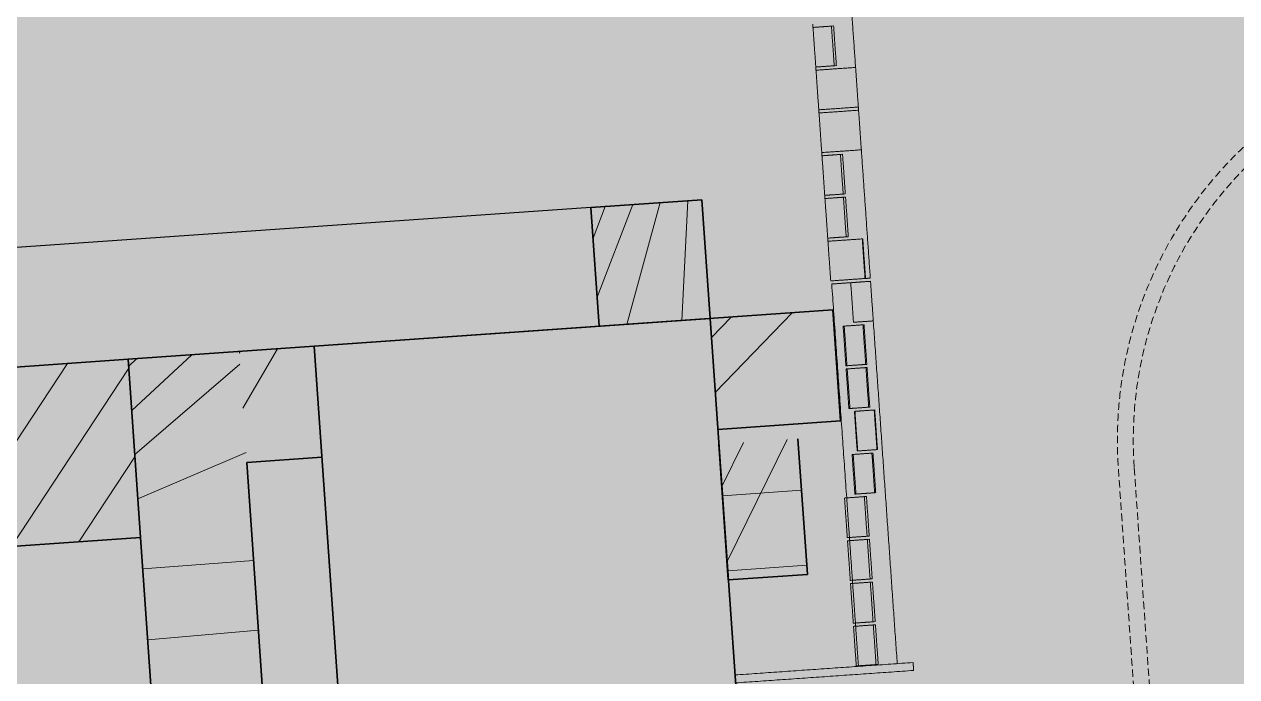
# Model space of a CAD drawing. Header units: millimetres. Extents: x 833941507 to 1669051331, y 817666127 to 1636299673.
# Drawn here: x 834517279 to 834518807, y 817991400 to 817992222 of the extents above; entities that cross this region are included whole.
import ezdxf

# ---------------------------------------------------------------- set-up
doc = ezdxf.new("R2010")
doc.units = ezdxf.units.MM
doc.header["$LTSCALE"] = 3
doc.linetypes.add('B0703', pattern=[4.6875, 3.125, -1.5625])
for name, color, linetype, lineweight in [('3a35x-madl-p-lrr-b01_wall finish$0$UAJ-22INWA', 6, 'Continuous', 35), ('3a35x-madl-p-lrr-b01_wall finish$0$UAJ-22INWA-h', 251, 'Continuous', 9), ('Hatch (LTC&CB)', 252, 'Continuous', 35), ('UAJ-22INWA', 6, 'Continuous', 35), ('UAJ-22INWA-a', 1, 'Continuous', 13), ('UAJ-22INWA-h', 251, 'Continuous', 9), ('UAJ-23FLOR-h', 251, 'Continuous', 9), ('UAJ-25CEIL-z', 8, 'B0703', 9), ('UAJ-32INFR', 7, 'Continuous', 25)]:
    doc.layers.add(name, color=color, linetype=linetype, lineweight=lineweight)
doc.layers.add('UAJ-22INWA-$', color=32, linetype='Continuous', plot=False)

# ---------------------------------------------------------------- blocks, each defined once
blk = doc.blocks.new('*U569')
at = {"layer": 'UAJ-22INWA-h'}
h = blk.add_hatch(dxfattribs=at)
h.set_pattern_fill('ANSI31', color=256, scale=20)
h.set_pattern_definition([(45, (-60.00000446802903, 22480.54320806683), (-44.90128060534576, 44.90128060534577), [])])
h.paths.add_polyline_path([(-1.445743407657574e-06, 11627.77236984745), (-9.957281577044341e-07, 11852.77083924142), (139.9999970969232, 11852.77083896724), (139.9999971237451, 11627.7723699309)])
at = {"layer": 'UAJ-22INWA'}
for p, q in [((-1.296731795706936e-06, 11627.77236976264), (-1.144739769635805e-06, 11852.770839003)), ((139.999997183946, 11712.77077426398), (139.999997108844, 11627.77204432402))]:
    blk.add_line(p, q, dxfattribs=at)
blk = doc.blocks.new('*U576')
at = {"layer": 'UAJ-22INWA-h'}
h = blk.add_hatch(dxfattribs=at)
h.set_pattern_fill('ANSI31', color=256, scale=20)
h.set_pattern_definition([(45, (-60.00000403381989, 18838.13303221032), (-44.90128060534576, 44.90128060534577), [])])
h.paths.add_polyline_path([(-7.034729208044155e-07, 5401.156508801257), (-1.303789503026564e-06, 14436.9765244311), (139.9999967888619, 14436.97652415692), (139.9999978660156, 5401.156508884703)])
at = {"layer": 'UAJ-22INWA'}
for p, q in [((-5.544613088730443e-07, 5401.156509039675), (-1.45280111497255e-06, 14436.97652443786)), ((139.9999968633676, 14436.97652414871), (139.9999978511144, 5401.156508942573))]:
    blk.add_line(p, q, dxfattribs=at)
blk = doc.blocks.new('*U588')
at = {"layer": 'UAJ-22INWA-h'}
h = blk.add_hatch(dxfattribs=at)
h.set_pattern_fill('ANSI31', color=256, scale=20)
h.set_pattern_definition([(45, (-60.00000169502624, -781.089250678331), (-44.90128060534576, 44.90128060534577), [])])
h.paths.add_polyline_path([(-6.698800802951155e-08, 61.93412736804277), (3.985192336131149e-07, 156.9766229756714), (139.9999984911706, 156.97662270149), (139.9999985025005, 61.93412745148927)])
at = {"layer": 'UAJ-22INWA'}
for p, q in [((8.202360390185989e-08, 61.93412760646135), (2.495076216817437e-07, 156.9766227372528)), ((139.9999985656764, 156.9766227014782), (139.9999985001164, -78.0662106069953))]:
    blk.add_line(p, q, dxfattribs=at)
blk = doc.blocks.new('*U315')
at = {"layer": 'UAJ-22INWA-h'}
h = blk.add_hatch(dxfattribs=at)
h.set_pattern_fill('AFWERK', color=256, scale=50)
h.set_pattern_definition([(45, (-100.0000063157085, 37980.00882924291), (-50.00000133031198, 50.00000133031198), []), (135, (-100.0000063157085, 37980.00882924291), (-50.00000133031198, -50.00000133031198), [])])
h.paths.add_polyline_path([(-2.372780812720521e-06, 19404.32927910928), (-1.91637019497648e-06, 19575.67955117952), (99.99999617628116, 19575.6795508815), (99.9999961967077, 19404.32927916888)])
at = {"layer": 'UAJ-22INWA'}
for p, q in [((-2.223769198449874e-06, 19404.32924010116), (-2.065381807010086e-06, 19575.67955265633)), ((99.99999625078692, 19575.67955290323), (99.99999618180654, 19404.32927911144))]:
    blk.add_line(p, q, dxfattribs=at)
blk.add_lwpolyline([(-2.372780812720521e-06, 19404.32927910928), (99.9999961967077, 19404.32927907352)], dxfattribs=at)
blk = doc.blocks.new('Finish Walls')
at = {"layer": 'UAJ-22INWA-a'}
for points, degree in [([(834518272.3489759, 817992221.6738881), (834518272.4884048, 817992219.6794171), (834518272.6278336, 817992217.6849462)], 2), ([(834518272.6278336, 817992217.6849462), (834518284.2509105, 817992218.4974884), (834518295.8739874, 817992219.3100306)], 2), ([(834518272.6278336, 817992217.6849462), (834518274.3712703, 817992192.7458117), (834518276.1147071, 817992167.8066772)], 2), ([(834518295.8739874, 817992219.3100306), (834518296.1525512, 817992219.3295044), (834518297.1813992, 817992219.4014287), (834518298.5645335, 817992219.4981204)], 3), ([(834518295.8739874, 817992219.3100306), (834518297.6174242, 817992194.3708961), (834518299.360861, 817992169.4317616)], 2), ([(834518298.5645335, 817992219.4981204), (834518300.3079702, 817992194.558986), (834518302.051407, 817992169.6198515)], 2), ([(834518302.051407, 817992169.6198515), (834518300.6682727, 817992169.5231597), (834518299.6394247, 817992169.4512354), (834518299.360861, 817992169.4317616)], 3), ([(834518299.360861, 817992169.4317616), (834518287.737784, 817992168.6192194), (834518276.1147071, 817992167.8066772)], 2), ([(834518276.1149826, 817992167.8027362), (834518276.2543198, 817992165.8095759), (834518276.393657, 817992163.8164158)], 2), ([(834518276.393657, 817992163.8164158), (834518301.3327914, 817992165.5598525), (834518326.2719259, 817992167.3032893)], 2), ([(834518276.393657, 817992163.8164158), (834518278.1370938, 817992138.8772813), (834518279.8805305, 817992113.9381468)], 2), ([(834518326.2719259, 817992167.3032893), (834518328.0153626, 817992142.3641548), (834518329.7587994, 817992117.4250203)], 2), ([(834518329.7587994, 817992117.4250203), (834518304.819665, 817992115.6815835), (834518279.8805305, 817992113.9381468)], 2), ([(834518279.8805994, 817992113.9371619), (834518280.0200398, 817992111.9425236), (834518280.1594803, 817992109.9478853)], 2), ([(834518280.1594803, 817992109.9478853), (834518305.0986148, 817992111.691322), (834518330.0377493, 817992113.4347588)], 2), ([(834518280.1594803, 817992109.9478853), (834518281.9029171, 817992085.0087508), (834518283.6463538, 817992060.0696163)], 2), ([(834518329.7589113, 817992117.4234213), (834518329.8983302, 817992115.42909), (834518330.0377493, 817992113.4347588)], 2), ([(834518330.0377493, 817992113.4347588), (834518331.7811861, 817992088.4956243), (834518333.5246228, 817992063.5564898)], 2), ([(834518333.5246228, 817992063.5564898), (834518308.5854883, 817992061.8130531), (834518283.6463538, 817992060.0696163)], 2), ([(834518283.646082, 817992060.0735043), (834518283.7856929, 817992058.0764295), (834518283.9253038, 817992056.0793548)], 2), ([(834518283.9253038, 817992056.0793548), (834518295.5483807, 817992056.891897), (834518307.1714576, 817992057.7044393)], 2), ([(834518283.9253038, 817992056.0793548), (834518285.6687405, 817992031.1402203), (834518287.4121773, 817992006.2010858)], 2), ([(834518307.1714576, 817992057.7044393), (834518307.4500213, 817992057.723913), (834518308.4788693, 817992057.7958374), (834518309.8620036, 817992057.892529)], 3), ([(834518307.1714576, 817992057.7044393), (834518308.9148943, 817992032.7653048), (834518310.6583312, 817992007.8261703)], 2), ([(834518309.8620036, 817992057.892529), (834518311.6054404, 817992032.9533945), (834518313.3488771, 817992008.01426)], 2), ([(834518310.6583312, 817992007.8261703), (834518299.0352542, 817992007.0136281), (834518287.4121773, 817992006.2010858)], 2), ([(834518287.4124312, 817992006.1974523), (834518287.5517793, 817992004.2041383), (834518287.6911272, 817992002.2108244)], 2), ([(834518287.6911272, 817992002.2108244), (834518299.3142041, 817992003.0233666), (834518310.937281, 817992003.8359088)], 2), ([(834518287.6911272, 817992002.2108244), (834518289.4345639, 817991977.2716899), (834518291.1780007, 817991952.3325554)], 2), ([(834518313.3488771, 817992008.01426), (834518311.965743, 817992007.9175684), (834518310.9368948, 817992007.845644), (834518310.6583312, 817992007.8261703)], 3), ([(834518310.937281, 817992003.8359088), (834518311.2158448, 817992003.8553826), (834518312.2446928, 817992003.9273069), (834518313.627827, 817992004.0239986)], 3), ([(834518310.937281, 817992003.8359088), (834518312.6807178, 817991978.8967743), (834518314.4241545, 817991953.9576398)], 2), ([(834518313.627827, 817992004.0239986), (834518315.3712637, 817991979.0848641), (834518317.1147006, 817991954.1457297)], 2), ([(834518314.4241545, 817991953.9576398), (834518302.8010776, 817991953.1450976), (834518291.1780007, 817991952.3325554)], 2), ([(834518291.1780543, 817991952.3317887), (834518291.3175024, 817991950.3370413), (834518291.4569505, 817991948.3422939)], 2), ([(834518291.4569505, 817991948.3422939), (834518313.067054, 817991949.8530059), (834518334.6771574, 817991951.3637178)], 2), ([(834518291.4569505, 817991948.3422939), (834518293.2003874, 817991923.4031594), (834518294.943824, 817991898.4640249)], 2), ([(834518317.1147006, 817991954.1457297), (834518315.7315663, 817991954.0490379), (834518314.7027183, 817991953.9771136), (834518314.4241545, 817991953.9576398)], 3), ([(834518334.6771574, 817991951.3637178), (834518334.7467982, 817991951.3685862), (834518335.0040232, 817991951.3865682), (834518335.3498272, 817991951.4107425)], 3), ([(834518334.6771574, 817991951.3637178), (834518336.4205941, 817991926.4245833), (834518338.1640309, 817991901.4854488)], 2), ([(834518335.3498272, 817991951.4107425), (834518337.093264, 817991926.4716082), (834518338.8367008, 817991901.5324737)], 2), ([(834518338.1640309, 817991901.4854488), (834518316.5539275, 817991899.9747369), (834518294.943824, 817991898.4640249)], 2), ([(834518296.2203393, 817991894.5435009), (834518308.1908636, 817991895.3803324), (834518320.1613878, 817991896.2171638)], 2), ([(834518345.1010429, 817991897.960637), (834518332.6314757, 817991897.0889186), (834518320.1619084, 817991896.2172002)], 2), ([(834518320.1619084, 817991896.2172002), (834518321.9053452, 817991871.2780657), (834518323.6487819, 817991846.3389312)], 2), ([(834518344.822093, 817991901.9508984), (834518341.8293968, 817991901.741686), (834518338.8367008, 817991901.5324737)], 2), ([(834518345.1010429, 817991897.960637), (834518346.8444797, 817991873.0215025), (834518348.5879164, 817991848.082368)], 2), ([(834518315.0494564, 817991625.2008486), (834518305.6348978, 817991759.8721747), (834518296.2203393, 817991894.5435009)], 2), ([(834518335.5507554, 817991843.1612082), (834518323.0811882, 817991842.2894899), (834518310.6116209, 817991841.4177715)], 2), ([(834518310.6116209, 817991841.4177715), (834518312.3550577, 817991816.478637), (834518314.0984944, 817991791.5395025)], 2), ([(834518311.9569473, 817991841.5118201), (834518313.700384, 817991816.5726856), (834518315.4438208, 817991791.6335511)], 2), ([(834518323.6487819, 817991846.3389312), (834518336.1183492, 817991847.2106496), (834518348.5879164, 817991848.082368)], 2), ([(834518335.5507554, 817991843.1612082), (834518335.6900369, 817991843.170945), (834518336.204482, 817991843.2069087), (834518336.8960818, 817991843.2552568)], 3), ([(834518335.5507554, 817991843.1612082), (834518337.2941922, 817991818.2220737), (834518339.0376289, 817991793.2829393)], 2), ([(834518336.8960818, 817991843.2552568), (834518338.6395185, 817991818.3161224), (834518340.3829553, 817991793.3769879)], 2), ([(834518314.0984944, 817991791.5395025), (834518326.5680617, 817991792.4112209), (834518339.0376289, 817991793.2829393)], 2), ([(834518339.3165789, 817991789.2926778), (834518326.8470116, 817991788.4209594), (834518314.3774444, 817991787.549241)], 2), ([(834518315.7227707, 817991787.6432896), (834518317.4662074, 817991762.7041551), (834518319.2096442, 817991737.7650206)], 2), ([(834518340.3829553, 817991793.3769879), (834518339.6913555, 817991793.3286397), (834518339.1769105, 817991793.2926761), (834518339.0376289, 817991793.2829393)], 3), ([(834518339.3165789, 817991789.2926778), (834518339.4558604, 817991789.3024145), (834518339.9703053, 817991789.3383782), (834518340.6619052, 817991789.3867264)], 3), ([(834518339.3165789, 817991789.2926778), (834518341.0600156, 817991764.3535433), (834518342.8034524, 817991739.4144088)], 2), ([(834518340.6619052, 817991789.3867264), (834518342.4053419, 817991764.4475919), (834518344.1487787, 817991739.5084574)], 2), ([(834518314.3774444, 817991787.549241), (834518316.1208811, 817991762.6101065), (834518317.8643179, 817991737.670972)], 2), ([(834518317.8643179, 817991737.670972), (834518330.3338851, 817991738.5426904), (834518342.8034524, 817991739.4144088)], 2), ([(834518349.740451, 817991735.889596), (834518337.2708838, 817991735.0178776), (834518324.8013165, 817991734.1461592)], 2), ([(834518324.8013165, 817991734.1461592), (834518326.5447533, 817991709.2070247), (834518328.28819, 817991684.2678902)], 2), ([(834518325.4739864, 817991734.193184), (834518327.2174231, 817991709.2540495), (834518328.9608599, 817991684.3149151)], 2), ([(834518344.1487787, 817991739.5084574), (834518343.4571788, 817991739.4601092), (834518342.9427339, 817991739.4241457), (834518342.8034524, 817991739.4144088)], 3), ([(834518349.740451, 817991735.889596), (834518349.8100917, 817991735.8944644), (834518350.0673168, 817991735.9124464), (834518350.4131209, 817991735.9366207)], 3), ([(834518349.740451, 817991735.889596), (834518351.4838878, 817991710.9504615), (834518353.2273245, 817991686.011327)], 2), ([(834518350.4131209, 817991735.9366207), (834518352.1565576, 817991710.9974862), (834518353.8999944, 817991686.0583518)], 2), ([(834518346.8482256, 817991681.5556169), (834518334.3786584, 817991680.6838984), (834518321.9090911, 817991679.81218)], 2), ([(834518328.28819, 817991684.2678902), (834518340.7577573, 817991685.1396086), (834518353.2273245, 817991686.011327)], 2), ([(834518346.8482256, 817991681.5556169), (834518346.9875071, 817991681.5653536), (834518347.5019522, 817991681.6013173), (834518348.1935519, 817991681.6496655)], 3), ([(834518346.8482256, 817991681.5556169), (834518348.5916624, 817991656.6164824), (834518350.3350991, 817991631.6773479)], 2), ([(834518348.1935519, 817991681.6496655), (834518349.9369887, 817991656.710531), (834518351.6804254, 817991631.7713965)], 2), ([(834518353.8999944, 817991686.0583518), (834518353.5541903, 817991686.0341774), (834518353.2969652, 817991686.0161954), (834518353.2273245, 817991686.011327)], 3), ([(834518321.9090911, 817991679.81218), (834518323.6525279, 817991654.8730456), (834518325.3959646, 817991629.9339111)], 2), ([(834518323.2544174, 817991679.9062287), (834518324.9978542, 817991654.9670942), (834518326.7412909, 817991630.0279597)], 2), ([(834518337.2980448, 817991626.7561955), (834518324.8284776, 817991625.8844771), (834518312.3589103, 817991625.0127587)], 2), ([(834518312.3589103, 817991625.0127587), (834518314.1023471, 817991600.0736243), (834518315.8457838, 817991575.1344899)], 2), ([(834518315.0494564, 817991625.2008486), (834518316.792893, 817991600.2617141), (834518318.5363299, 817991575.3225796)], 2), ([(834518325.3959646, 817991629.9339111), (834518337.8655319, 817991630.8056295), (834518350.3350991, 817991631.6773479)], 2), ([(834518337.2980448, 817991626.7561955), (834518337.5766085, 817991626.7756693), (834518338.6054566, 817991626.8475937), (834518339.9885908, 817991626.9442854)], 3), ([(834518337.2980448, 817991626.7561955), (834518339.0414816, 817991601.8170611), (834518340.7849183, 817991576.8779266)], 2), ([(834518339.9885908, 817991626.9442854), (834518341.7320275, 817991602.0051509), (834518343.4754643, 817991577.0660164)], 2), ([(834518351.6804254, 817991631.7713965), (834518350.9888257, 817991631.7230483), (834518350.4743806, 817991631.6870847), (834518350.3350991, 817991631.6773479)], 3), ([(834518315.8457838, 817991575.1344899), (834518328.3153511, 817991576.0062082), (834518340.7849183, 817991576.8779266)], 2), ([(834518322.5811031, 817991517.4637877), (834518320.5587164, 817991546.3931836), (834518318.5363299, 817991575.3225796)], 2), ([(834518343.4754643, 817991577.0660164), (834518342.0923301, 817991576.9693247), (834518341.063482, 817991576.8974004), (834518340.7849183, 817991576.8779266)], 3), ([(834518341.0638682, 817991572.887665), (834518328.594301, 817991572.0159467), (834518316.1247337, 817991571.1442283)], 2), ([(834518316.1247337, 817991571.1442283), (834518317.8681705, 817991546.2050939), (834518319.6116072, 817991521.2659594)], 2), ([(834518341.0638682, 817991572.887665), (834518341.3424319, 817991572.9071388), (834518342.37128, 817991572.9790632), (834518343.7544142, 817991573.0757549)], 3), ([(834518341.0638682, 817991572.887665), (834518342.807305, 817991547.9485306), (834518344.5507417, 817991523.0093961)], 2), ([(834518343.7544142, 817991573.0757549), (834518345.4978509, 817991548.1366204), (834518347.2412877, 817991523.1974859)], 2), ([(834518319.6116072, 817991521.2659594), (834518332.0811745, 817991522.1376778), (834518344.5507417, 817991523.0093961)], 2), ([(834518344.8296916, 817991519.0191346), (834518332.3601243, 817991518.1474162), (834518319.8905572, 817991517.2756978)], 2), ([(834518319.8905572, 817991517.2756978), (834518321.6339939, 817991492.3365633), (834518323.3774307, 817991467.3974289)], 2), ([(834518322.5811031, 817991517.4637877), (834518324.3245399, 817991492.5246532), (834518326.0679766, 817991467.5855187)], 2), ([(834518347.2412877, 817991523.1974859), (834518345.8581535, 817991523.1007942), (834518344.8293054, 817991523.0288699), (834518344.5507417, 817991523.0093961)], 3), ([(834518344.8296916, 817991519.0191346), (834518345.1082553, 817991519.0386083), (834518346.1371033, 817991519.1105328), (834518347.5202376, 817991519.2072244)], 3), ([(834518344.8296916, 817991519.0191346), (834518346.5731283, 817991494.0800002), (834518348.3165652, 817991469.1408657)], 2), ([(834518347.5202376, 817991519.2072244), (834518349.2636744, 817991494.2680899), (834518351.0071111, 817991469.3289554)], 2), ([(834518323.3774307, 817991467.3974289), (834518335.8469979, 817991468.2691473), (834518348.3165652, 817991469.1408657)], 2), ([(834518329.8816702, 817991413.0322242), (834518327.9748235, 817991440.3088714), (834518326.0679766, 817991467.5855187)], 2), ([(834518351.0071111, 817991469.3289554), (834518349.6239768, 817991469.2322638), (834518348.5951288, 817991469.1603394), (834518348.3165652, 817991469.1408657)], 3), ([(834518348.595515, 817991465.1506041), (834518336.1259477, 817991464.2788857), (834518323.6563805, 817991463.4071674)], 2), ([(834518323.6563805, 817991463.4071674), (834518325.3998172, 817991438.468033), (834518327.143254, 817991413.5288985)], 2), ([(834518348.595515, 817991465.1506041), (834518348.8740786, 817991465.1700779), (834518349.9029267, 817991465.2420022), (834518351.2860609, 817991465.338694)], 3), ([(834518348.595515, 817991465.1506041), (834518350.3389517, 817991440.2114697), (834518352.0823885, 817991415.2723352)], 2), ([(834518351.2860609, 817991465.338694), (834518353.0294977, 817991440.3995595), (834518354.7729346, 817991415.460425)], 2), ([(834518398.7457224, 817991417.8463495), (834518286.512564, 817991410.000391), (834518174.2794054, 817991402.1544325)], 2), ([(834518399.4430971, 817991407.8706957), (834518287.2099385, 817991400.0247372), (834518174.9767799, 817991392.1787788)], 2), ([(834518327.143254, 817991413.5288985), (834518339.6128212, 817991414.4006169), (834518352.0823885, 817991415.2723352)], 2), ([(834518354.7729346, 817991415.460425), (834518353.3898003, 817991415.3637333), (834518352.3609521, 817991415.291809), (834518352.0823885, 817991415.2723352)], 3), ([(834518398.7457224, 817991417.8463495), (834518399.0944098, 817991412.8585227), (834518399.4430971, 817991407.8706957)], 2)]:
    blk.add_open_spline(points, degree=degree, dxfattribs=at)
at = {"layer": 'UAJ-22INWA-h'}
for points in [[(834518314.6952815, 817992332.9023517), (834518320.4836037, 817992250.1028205), (834518326.2719259, 817992167.3032893)], [(834518333.5243882, 817992063.5598459), (834518339.1732407, 817991982.7553722), (834518344.822093, 817991901.9508984)], [(834518378.7623738, 817991416.4493603), (834518363.6750729, 817991632.2668978), (834518348.5877719, 817991848.0844353)]]:
    blk.add_open_spline(points, degree=2, dxfattribs=at)
at = {"layer": 'UAJ-22INWA', "rotation": 3.998908407620422}
blk.add_blockref('*U315', (834519519.0978701, 817972164.773647), dxfattribs=at)
blk = doc.blocks.new('*U338')
at = {"layer": 'UAJ-22INWA-h'}
h = blk.add_hatch(dxfattribs=at)
h.set_pattern_fill('ANSI31', color=256, scale=20)
h.set_pattern_definition([(45, (-60.00000164155605, -1229.630985084625), (-44.90128060534576, 44.90128060534577), [])])
h.paths.add_polyline_path([(-3.667705072984973e-08, -192.3330818449654), (4.216784645905136e-07, -37.29790221761301), (139.9999985143298, -37.29790249179429), (139.9999985328115, -192.3330817615188)])
at = {"layer": 'UAJ-22INWA'}
for p, q in [((1.123345612015214e-07, -192.3330816065472), (2.42865888733824e-07, 462.6793064464478)), ((139.9999985888356, -37.29790246680501), (139.9999985179103, -192.3330817742226))]:
    blk.add_line(p, q, dxfattribs=at)
blk.add_lwpolyline([(-3.667705072984973e-08, -192.3330818449654), (139.9999985328115, -192.3330818568866)], dxfattribs=at)
blk = doc.blocks.new('LRR Curtain')
at = {"layer": 'UAJ-25CEIL-z', "linetype": 'B0703'}
for points in [[(-20980.06807148457, -65342.30061793327), (-20980.06752181053, -50292.30059480667, 0.4142135606798064), (-21490.06752026081, -49782.30059623718), (-35490.06815624237, -49782.30057275295, 0.4142135622750456), (-36000.06815767288, -50292.30057132244), (-36000.06819999218, -65342.30061769485)], [(-21000.06807148457, -65342.30061793327), (-21000.06752181053, -50292.30059468746, 0.4142135607387433), (-21490.06752038002, -49802.30059611797), (-35490.06815624237, -49802.30057275295, 0.4142135623230424), (-35980.06815779209, -50292.30057132244), (-35980.06819999218, -65342.30061769485)]]:
    blk.add_lwpolyline(points, format="xyb", dxfattribs=at)
blk = doc.blocks.new('LRR-B01-WALL FINISH')
blk.add_blockref('Finish Walls', (0, 0))
at = {"rotation": 3.998908525846276}
blk.add_blockref('LRR Curtain', (834551062.6266844, 818044341.9052756), dxfattribs=at)
at = {"layer": 'UAJ-22INWA', "xscale": -0.9999999999999982, "rotation": 93.99886735510697}
blk.add_blockref('*U338', (834518105.6918488, 817991848.4508437), dxfattribs=at)
blk = doc.blocks.new('*U775')
at = {"layer": '3a35x-madl-p-lrr-b01_wall finish$0$UAJ-22INWA-h'}
h = blk.add_hatch(dxfattribs=at)
h.set_pattern_fill('ANSI31', color=256, scale=20)
h.set_pattern_definition([(45, (-60.00000117094726, -5177.380958966334), (-44.90128060534576, 44.90128060534577), [])])
h.paths.add_polyline_path([(1.983272284178383e-07, -2163.690478972573), (6.572829818196624e-07, -2013.690478971715), (139.9999987499343, -2013.690479245896), (139.9999987678158, -2163.690478889127)])
at = {"layer": '3a35x-madl-p-lrr-b01_wall finish$0$UAJ-22INWA'}
for p, q in [((3.473388403492095e-07, -2163.690478734155), (5.082713698820972e-07, -2013.690479106214)), ((139.9999988244401, -2013.690479220907), (139.9999987529146, -2163.690479062317))]:
    blk.add_line(p, q, dxfattribs=at)
blk.add_lwpolyline([(4.114352378792319e-06, -2013.690479233671), (140.0000026838409, -2013.690479245592)], dxfattribs=at)
blk = doc.blocks.new('*U905')
at = {"layer": 'UAJ-22INWA-h'}
h = blk.add_hatch(dxfattribs=at)
h.set_pattern_fill('ANSI31', color=256, scale=20)
h.set_pattern_definition([(45, (24.99999956565111, -11356.41755193652), (-44.90128060534576, 44.90128060534577), [])])
h.paths.add_polyline_path([(5.884539007183776e-07, -5436.311018991048), (1.003754675821256e-06, -4920.106531974091), (224.999999096406, -4920.106532197609), (224.9999991579424, -5436.311018856938)])
at = {"layer": 'UAJ-22INWA'}
for p, q in [((7.37465512656823e-07, -5436.311018871317), (8.547430703281151e-07, -4920.106640228093)), ((224.9999991709118, -4920.106532205815), (224.9999991430413, -5436.311018978095))]:
    blk.add_line(p, q, dxfattribs=at)
blk.add_lwpolyline([(5.884539007183776e-07, -5436.311018991048), (224.9999991579424, -5436.311018952306)], dxfattribs=at)
blk = doc.blocks.new('D1150')
at = {"layer": 'UAJ-32INFR'}
blk.add_line((2.384185791015625e-07, 2.384185791015625e-07), (3.576278686523438e-07, 1150.000000238419), dxfattribs=at)
blk.add_arc((1.192092895507812e-07, 1.192092895507812e-07), 1150.00000005447, 0, 90, dxfattribs=at)
blk = doc.blocks.new('GBP-LTC-LB01')
at = {"layer": 'UAJ-23FLOR-h'}
h = blk.add_hatch(dxfattribs=at)
h.set_pattern_fill('EARTH,_O', color=256, scale=180, angle=45.00000010501341)
h.set_pattern_definition([(48.99890852053534, (834576001.761157, 818046085.3420337), (-112.7268618952272, 1612.510668059984), [1143, -1143]), (48.99890852053534, (834575678.2791204, 818046366.5514973), (-112.7268618952272, 1612.510668059984), [1143, -1143]), (48.99890852053534, (834575354.7970834, 818046647.760961), (-112.7268618952272, 1612.510668059984), [1143, -1143]), (138.9989085205353, (834575340.7062259, 818046849.3247945), (-1612.510668059984, -112.7268618952272), [1143, -1143]), (138.9989085205353, (834575621.9156895, 818047172.8068315), (-1612.510668059984, -112.7268618952272), [1143, -1143]), (138.9989085205353, (834575903.1251531, 818047496.2888683), (-1612.510668059984, -112.7268618952272), [1143, -1143])])
h.paths.add_polyline_path([(834572173.0526648, 818200349.1682475), (834310583.7401848, 818182062.0839702), (834331502.2393942, 817882831.6918911), (834364939.6873164, 817885169.2259957), (834473095.7001734, 818011283.5998719), (834480533.7001572, 818020120.3998857), (834485095.050147, 818025709.5498941), (834491375.7001324, 818033618.9999057), (834497063.4001188, 818041012.999916), (834493145.8001142, 818043678.6999089), (834512788.5000582, 818074029.2499447), (834518712.4500408, 818083675.2499557), (834526231.3000174, 818096325.0999695), (834534646.0499907, 818111073.0499848), (834545955.9999523, 818131981.3000056), (834557204.5999117, 818154198.8000262), (834564039.9998856, 818168496.8000388), (834570941.1648417, 818183576.4266495), (834578367.7999997, 818200696.3)])
h.paths.add_polyline_path([(834382131.3063979, 817956469.9755309), (834418268.7298656, 817958996.0684958), (834422062.4129677, 817963855.9029621), (834428403.0430198, 817964299.3786768), (834467239.2037573, 818010695.5815835), (834466445.2064853, 818021738.794587), (834476097.7213831, 818035709.0329579), (834485267.1005058, 818048983.1978921), (834487014.8928652, 818051460.4309663), (834497268.3342452, 818067303.4232484), (834492893.3757939, 818129890.0851053), (834448056.5937514, 818126755.6608665), (834416896.5816393, 818105052.1136897), (834382061.3702741, 818080788.9948437), (834386167.4497714, 818022059.1642565), (834377588.3843737, 818021459.4669156)], flags=16)
edge = h.paths.add_edge_path(flags=16)
edge.add_line((834540292.2872467, 818142076.0699883), (834533466.3205868, 818141614.1342163))
edge.add_line((834533466.3205867, 818141614.1342163), (834523258.01233, 818143862.7104174))
edge.add_line((834523258.01233, 818143862.7104174), (834525896.867722, 818155838.9349334))
edge.add_arc((834558382.4304729, 818267025.4493066), 115835.0239163238, 237.2183980957774, 253.7131265722631, ccw=False)
edge.add_line((834495664.9154892, 818169638.2526121), (834498267.5884769, 818132356.9750829))
edge.add_line((834498267.5884771, 818132356.9750829), (834496346.4194225, 818130135.0090942))
edge.add_line((834496346.4194226, 818130135.0090942), (834492879.879452, 818129892.6713651))
edge.add_line((834492879.8794518, 818129892.6713651), (834494229.5832878, 818110587.6218635))
edge.add_line((834494229.5832882, 818110587.6218635), (834496326.133695, 818110708.3844534))
edge.add_line((834496326.1336946, 818110708.3844534), (834498420.2073777, 818080753.5549031))
edge.add_line((834498420.2073779, 818080753.5549031), (834498046.1188868, 818080727.4032354))
edge.add_line((834498046.118887, 818080727.4032354), (834498254.5151165, 818077746.3837949))
edge.add_line((834498254.5151162, 818077746.3837949), (834503061.0860548, 818078082.4001414))
edge.add_line((834503061.0860548, 818078082.4001414), (834504979.5219883, 818081212.101532))
edge.add_line((834504979.5219884, 818081212.101532), (834509429.0185915, 818088470.9260026))
edge.add_line((834509429.0185914, 818088470.9260026), (834515217.1570119, 818097913.5886871))
edge.add_line((834515217.157012, 818097913.5886871), (834526067.4346461, 818116415.5426326))
edge.add_line((834526067.4346461, 818116415.5426326), (834532489.1994565, 818127888.6839589))
edge.add_line((834532489.1994562, 818127888.6839589), (834534830.89787, 818132146.3035389))
edge.add_line((834534830.8978701, 818132146.3035389), (834540292.2872465, 818142076.0699883))
h = blk.add_hatch(dxfattribs=at)
h.set_pattern_fill('EARTH,_O', color=256, scale=180, angle=45.00000010501341)
h.set_pattern_definition([(45.00000010501341, (-1082349.699177861, 54794.90315568447), (-2.96267069188616e-06, 1616.446101792448), [1143, -1143]), (45.00000010501341, (-1082652.782822503, 55097.98679921505), (-2.96267069188616e-06, 1616.446101792448), [1143, -1143]), (45.00000010501341, (-1082955.866467144, 55401.07044274564), (-2.96267069188616e-06, 1616.446101792448), [1143, -1143]), (135.0000001050134, (-1082955.866467515, 55603.12620546969), (-1616.446101792448, -2.96267069188616e-06), [1143, -1143]), (135.0000001050134, (-1082652.782823984, 55906.20985011128), (-1616.446101792448, -2.96267069188616e-06), [1143, -1143]), (135.0000001050134, (-1082349.699180454, 56209.29349475286), (-1616.446101792448, -2.96267069188616e-06), [1143, -1143])])
h.paths.add_polyline_path([(834669469.2548146, 818015499.1701102), (834651080.8176275, 818014213.7929552), (834651091.333055, 818014066.030459), (834669479.7621983, 818015351.5226754)], flags=16)
edge = h.paths.add_edge_path()
edge.add_arc((834611763.613195, 818123015.0723449), 22001.28373588376, 94.00071865262937, 118.6886834190998)
edge.add_line((834601201.8916234, 818142315.5004095), (834593918.3367147, 818141228.3801512))
edge.add_arc((834611768.400262, 818123014.0298539), 25502.69251264854, 93.99715914630349, 134.4212748451599, ccw=False)
edge.add_line((834609990.6837641, 818148454.6872638), (834618164.3568528, 818149025.8389109))
edge.add_line((834618164.3568528, 818149025.8389109), (834618408.292444, 818145534.9100552))
edge.add_line((834618408.292444, 818145534.9100552), (834616365.4114578, 818145392.1596863))
edge.add_line((834616365.4114578, 818145392.1596863), (834616609.385029, 818141900.6873076))
edge.add_line((834616609.385029, 818141900.6873076), (834611621.5474902, 818141552.1522465))
edge.add_line((834611621.5474902, 818141552.1522465), (834611377.6128702, 818145043.0672039))
edge.add_line((834611377.6128702, 818145043.0672039), (834610228.6059371, 818144962.7428077))
h.paths.add_polyline_path([(834673232.9366938, 818197365.8783082), (834607546.4897544, 818192773.8917836), (834599172.4998745, 818174435.3001034), (834588349.0999149, 818152374.5000834), (834578621.5499489, 818133890.6500655), (834568418.2999822, 818115665.3000468), (834556456.700019, 818095618.300025), (834546606.4000474, 818080041.600007), (834532219.3000866, 818058623.7499806), (834523692.1501086, 818046595.7499651), (834515683.5001286, 818035708.4999502), (834508244.2001468, 818025929.8999366), (834500656.3001646, 818016266.0999228), (834489786.8001888, 818002934.0999027), (834483448.3002025, 817995421.2998908), (834478637.6002128, 817989841.6998823), (834458453.7502539, 817967379.2998452), (834441506.4997879, 817949096.357832), (834383075.7479855, 817886437.0757562), (834482026.687943, 817893354.5055006), (834551919.0356153, 817920008.6018127), (834634905.1297382, 817930637.1330649), (834634022.9972101, 817939309.3515325), (834633770.0685325, 817941795.8857912), (834633577.6912351, 817943687.0236263), (834508697.0405153, 817930983.6118022), (834507053.464672, 817930191.4384525), (834506409.4608335, 817939426.9553951), (834507656.9383341, 817945566.7269546), (834503417.0808368, 818006767.0327235), (834503064.3680854, 818011762.6720035), (834514052.9096247, 818025791.9353799), (834520784.6504849, 818034889.3491884), (834526318.8615147, 818042436.9444461), (834532381.6860782, 818050705.6283545), (834536345.7196504, 818056472.6778568), (834542258.4127678, 818065225.6191521), (834550405.86193, 818077286.9078631), (834561578.9964366, 818095001.9633045), (834574522.6610527, 818117080.0346472), (834587768.8781933, 818140310.2095475), (834609774.1305691, 818143594.9757913), (834610001.9653326, 818140335.8947712), (834634252.5395212, 818142031.4686226), (834636806.8958616, 818105492.469254), (834642791.4816118, 818105913.7478601), (834646278.5594581, 818056032.5832597), (834640293.170484, 818055614.1586573), (834643382.3380679, 818011424.9081372), (834641138.4146172, 818011267.9554363), (834645775.7848747, 817944927.8676329), (834639048.3570181, 817944243.5239328), (834640362.1165634, 817931328.1108725), (834651070.3910474, 817932706.91456), (834650587.6677916, 817936476.1291044), (834685105.7378002, 817940896.8578628), (834685588.4610578, 817937127.6433052), (834691373.7890701, 817937868.5701854)])
blk.add_blockref('LRR-B01-WALL FINISH', (0, 0))
at = {"layer": '3a35x-madl-p-lrr-b01_wall finish$0$UAJ-22INWA', "rotation": 3.99894971276332}
blk.add_blockref('*U775', (834517852.3482035, 817993999.7301253, 1799.999999955297), dxfattribs=at)
at = {"layer": 'UAJ-22INWA', "rotation": 3.998949845255298}
for name, p in [('*U569', (834518236.2350203, 817979975.8973842)), ('*U576', (834518432.1418341, 817977173.5322526))]:
    blk.add_blockref(name, p, dxfattribs=at)
at = {"layer": 'UAJ-22INWA', "xscale": -1}
for name, p, rotation in [('*U588', (834517497.2837399, 817991665.5955244), 273.9989500228106), ('*U905', (834522333.462913, 817991918.4792709), 273.9989498441466)]:
    blk.add_blockref(name, p, dxfattribs=dict(at, rotation=rotation))
at = {"layer": 'UAJ-32INFR', "rotation": 93.99855000585636}
blk.add_blockref('D1150', (834517992.7803721, 817991990.9423934, 1799.999999955297), dxfattribs=at)
blk = doc.blocks.new('*U1104')
at = {"layer": 'UAJ-22INWA'}
for p, q in [((4.024769282241693e-07, -2626.223169228949), (-1.919911142060471e-06, 18355.38058419485)), ((499.9999981843971, 18355.38058436546), (500.0000005514885, -2126.223169083198))]:
    blk.add_line(p, q, dxfattribs=at)
blk.add_lwpolyline([(1.686169866843557e-06, 18355.38058415182), (500.0000020437978, 18355.38058435448)], dxfattribs=at)
at = {"layer": 'UAJ-22INWA-$'}
blk.add_lwpolyline([(2.534653162911127e-07, -2626.223169439091), (-1.7708995301291e-06, 18355.38058443327), (499.9999981098913, 18355.38058437366), (500.0000006110932, -2626.223169141068)], close=True, dxfattribs=at)
blk = doc.blocks.new('GBP-STR-B01-L2')
at = {"layer": 'UAJ-22INWA', "rotation": 3.998908534560865}
blk.add_blockref('*U1104', (834518924.1727445, 817973505.5097545), dxfattribs=at)

msp = doc.modelspace()

# ---------------------------------------------------------------- hatches: boundary and pattern name
at = {"layer": 'Hatch (LTC&CB)'}
h = msp.add_hatch(dxfattribs=at)
h.set_pattern_fill('ANSI38', color=256, scale=100)
h.set_pattern_definition([(318.9998376927443, (834479093.7342951, 818230174.1493032), (208.2994204990571, 239.6197016519238), []), (48.99983769274426, (834479093.7342951, 818230174.1493032), (176.9791393461904, 687.5388238029047), [793.75, -476.25])])
edge = h.paths.add_edge_path()
edge.add_line((834601196.1932279, 818142314.5248821), (834603754.2640262, 818142696.3710381))
edge.add_line((834603754.2640262, 818142696.3710381), (834603901.899728, 818141707.3292294))
edge.add_line((834603901.899728, 818141707.3292294), (834603810.4683098, 818141693.6886882))
edge.add_arc((834611763.2944388, 818123016.3620529), 20299.99935169609, 113.0643579575305, 141.3575808429331)
edge.add_line((834595907.8101043, 818135692.8596053), (834595395.44903, 818135656.8608108))
edge.add_line((834595395.44903, 818135656.8608108), (834583111.7173193, 818114341.0318873))
edge.add_line((834583111.7173193, 818114341.0318873), (834578121.5842528, 818106513.8910732))
edge.add_line((834578121.5842528, 818106513.8910732), (834575731.6542978, 818102809.499759))
edge.add_line((834575731.6542978, 818102809.499759), (834574387.4489166, 818100725.9814435))
edge.add_line((834574387.4489166, 818100725.9814435), (834573113.9765022, 818098752.0992287))
edge.add_line((834573113.9765022, 818098752.0992287), (834573145.2547638, 818098730.6477773))
edge.add_line((834573145.2547638, 818098730.6477773), (834569989.114683, 818093770.2015171))
edge.add_line((834569989.114683, 818093770.2015171), (834566534.9997851, 818088385.676982))
edge.add_line((834566534.9997851, 818088385.676982), (834566514.0877519, 818088398.2967066))
edge.add_line((834566514.0877519, 818088398.2967066), (834558743.6087797, 818076256.6317656))
edge.add_line((834558743.6087797, 818076256.6317656), (834557653.4005865, 818074495.7072132))
edge.add_line((834557653.4005865, 818074495.7072132), (834553498.9169745, 818068288.5571573))
edge.add_line((834553498.9169745, 818068288.5571573), (834548580.861871, 818060932.1282293))
edge.add_line((834548580.861871, 818060932.1282293), (834544328.2635252, 818054726.3367485))
edge.add_line((834544328.2635252, 818054726.3367485), (834544332.1488035, 818054704.6644962))
edge.add_line((834544332.1488035, 818054704.6644962), (834540324.5978602, 818048716.6949816))
edge.add_line((834540324.5978602, 818048716.6949816), (834541041.3244038, 818048232.540333))
edge.add_line((834541041.3244038, 818048232.540333), (834540089.7288045, 818046823.8296406))
edge.add_line((834540089.7288045, 818046823.8296406), (834539737.5511322, 818047061.7285419))
edge.add_line((834539737.5511322, 818047061.7285419), (834533115.7546033, 818038377.7374016))
edge.add_line((834533115.7546033, 818038377.7374016), (834515220.9619001, 818015146.6305978))
edge.add_arc((834538026.0069846, 818000636.2612507), 27029.99999804167, 147.5322628657497, 176.1870880981713)
edge.add_line((834511055.837681, 818002433.7226919), (834511444.9861017, 817996891.2334589))
edge.add_line((834511444.9861017, 817996891.2334589), (834511474.1084727, 817996474.6528435))
edge.add_line((834511474.1084727, 817996474.6528435), (834508641.2167096, 817996276.6106825))
edge.add_line((834508641.2167096, 817996276.6106825), (834508910.6816144, 817992422.053122))
edge.add_line((834508910.6816144, 817992422.053122), (834511353.3752296, 817992955.9577066))
edge.add_line((834511353.3752296, 817992955.9577066), (834513357.6638721, 817964213.0085849))
edge.add_line((834513357.6638721, 817964213.0085849), (834513308.9477361, 817964209.6026397))
edge.add_line((834513308.9477361, 817964209.6026397), (834513879.4049544, 817955918.7523347))
edge.add_line((834513879.4049544, 817955918.7523347), (834514876.6139696, 817955988.4575205))
edge.add_line((834514876.6139696, 817955988.4575205), (834515053.0661077, 817953464.409199))
edge.add_arc((834528221.0653924, 817954382.9922421), 13199.99999874826, 183.9904169536054, 259.8372334186261)
edge.add_line((834525891.9897077, 817941390.0939349), (834525974.5254321, 817940578.7091386))
edge.add_line((834525974.5254321, 817940578.7091386), (834555356.336757, 817943567.4939791))
edge.add_line((834555356.336757, 817943567.4939791), (834594711.6949315, 817947570.8029128))
edge.add_line((834594711.6949315, 817947570.8029128), (834594754.1988673, 817947152.9591447))
edge.add_line((834594754.1988673, 817947152.9591447), (834616096.9028597, 817949323.9834652))
edge.add_line((834616096.9028597, 817949323.9834652), (834631854.2065201, 817950926.8492302))
edge.add_line((834631854.2065201, 817950926.8492302), (834631836.7081357, 817951177.1563083))
edge.add_line((834631836.7081357, 817951177.1563083), (834639760.382062, 817951731.0818821))
edge.add_line((834639760.382062, 817951731.0818821), (834640506.9704407, 817944391.5874598))
edge.add_line((834640506.9704407, 817944391.5874598), (834508703.5709968, 817930984.2761916))
edge.add_line((834508703.5709968, 817930984.2761916), (834508663.5146245, 817930982.1632618))
edge.add_line((834508663.5146245, 817930982.1632618), (834507053.4646711, 817930191.4384522))
edge.add_line((834507053.4646711, 817930191.4384522), (834506409.4608326, 817939426.9553951))
edge.add_line((834506409.4608326, 817939426.9553951), (834507674.9508276, 817945699.3234407))
edge.add_line((834507674.9508276, 817945699.3234407), (834503067.5031257, 818011766.6800821))
edge.add_line((834503067.5031257, 818011766.6800821), (834515005.9420724, 818027008.3036696))
edge.add_line((834515005.9420724, 818027008.3036696), (834526318.8603592, 818042436.9452374))
edge.add_line((834526318.8603592, 818042436.9452374), (834533248.4343333, 818051887.545926))
edge.add_line((834533248.4343333, 818051887.545926), (834545204.9352987, 818069586.3738981))
edge.add_line((834545204.9352987, 818069586.3738981), (834551695.4067936, 818079200.6226892))
edge.add_line((834551695.4067936, 818079200.6226892), (834551700.6621838, 818079300.5666262))
edge.add_line((834551700.6621838, 818079300.5666262), (834554860.111537, 818084257.5104706))
edge.add_line((834554860.111537, 818084257.5104706), (834556162.9385583, 818086301.5433419))
edge.add_line((834556162.9385583, 818086301.5433419), (834561579.1108731, 818095002.152886))
edge.add_line((834561579.1108731, 818095002.152886), (834564610.1881032, 818100023.5882319))
edge.add_line((834564610.1881032, 818100023.5882319), (834566711.8413072, 818103505.2825594))
edge.add_line((834566711.8413072, 818103505.2825594), (834567220.9571147, 818104369.6755948))
edge.add_line((834567220.9571147, 818104369.6755948), (834571219.8492384, 818111331.3275263))
edge.add_line((834571219.8492384, 818111331.3275263), (834579233.5847297, 818125278.3035975))
edge.add_line((834579233.5847297, 818125278.3035975), (834584805.1873057, 818135090.7915635))
edge.add_line((834584805.1873057, 818135090.7915635), (834587768.4359322, 818140310.1481816))
edge.add_line((834587768.4359322, 818140310.1481816), (834593953.3663634, 818141233.3798261))
edge.add_arc((834611682.4142298, 818123278.8372545), 25232.61257183928, 93.84603158733529, 134.6379365759465, ccw=False)
edge.add_line((834609989.9237372, 818148454.6235011), (834618164.07139, 818149025.8201461))
edge.add_line((834618164.07139, 818149025.8201461), (834618408.0113981, 818145534.900405))
edge.add_line((834618408.0113981, 818145534.900405), (834616365.1302586, 818145392.1522276))
edge.add_line((834616365.1302586, 818145392.1522276), (834616609.1098313, 818141900.6663029))
edge.add_line((834616609.1098313, 818141900.6663029), (834611621.272795, 818141552.1240568))
edge.add_line((834611621.272795, 818141552.1240568), (834611377.3331451, 818145043.038663))
edge.add_arc((834611845.1982398, 818122938.1113777), 22109.8780646978, 91.21252121934131, 118.7925777614652)
h = msp.add_hatch(color=256, dxfattribs=at)
h.dxf.hatch_style = 1
edge = h.paths.add_edge_path()
edge.add_line((834513358.8255653, 817964213.0958437), (834514805.289499, 817964314.2087176))
edge.add_line((834514805.289499, 817964314.2087176), (834514905.3200586, 817962883.3180938))
edge.add_line((834514905.3200586, 817962883.3180938), (834522015.978077, 817959924.652822))
edge.add_line((834522015.978077, 817959924.652822), (834527599.8251551, 817958234.8488646))
edge.add_line((834527599.8251551, 817958234.8488646), (834531627.4143353, 817957331.9568794))
edge.add_line((834531627.4143353, 817957331.9568794), (834538597.7298516, 817957185.7983224))
edge.add_line((834538597.7298516, 817957185.7983224), (834550283.8357514, 817958000.7096148))
edge.add_line((834550283.8357514, 817958000.7096148), (834576164.2493855, 817960699.3094033))
edge.add_arc((834571429.6622454, 818001700.8842118), 41274.02878520934, 276.5869590863181, 289.1047787767843)
edge.add_line((834584938.5161443, 817962700.1621864), (834585387.4425285, 817962731.4429674))
edge.add_line((834585387.4425285, 817962731.4429674), (834585119.4098338, 817966565.5387688))
edge.add_line((834585119.4098338, 817966565.5387688), (834584671.7451953, 817966534.2435784))
edge.add_line((834584671.7451953, 817966534.2435784), (834582845.2183245, 817993361.8909639))
edge.add_line((834582845.2183245, 817993361.8909639), (834584586.6638896, 817993483.6330193))
edge.add_line((834584586.6638896, 817993483.6330193), (834584565.213575, 817993788.1730142))
edge.add_line((834584565.213575, 817993788.1730142), (834583546.5970082, 817993716.9697903))
edge.add_line((834583546.5970082, 817993716.9697903), (834579511.6160775, 818051438.2750045))
edge.add_line((834579511.6160775, 818051438.2750045), (834571357.0710046, 818050868.2097193))
edge.add_line((834571357.0710046, 818050868.2097193), (834571728.4182211, 818045556.2424893))
edge.add_line((834571728.4182211, 818045556.2424893), (834551420.9984901, 818044136.5981159))
edge.add_line((834551420.9984901, 818044136.5981159), (834550915.3577757, 818053251.1485702))
edge.add_line((834550915.3577757, 818053251.1485702), (834550067.4300342, 818053191.871879))
edge.add_line((834550067.4300342, 818053191.871879), (834547980.3444077, 818050328.438814))
edge.add_line((834547980.3444077, 818050328.438814), (834547993.7177736, 818050137.13641))
edge.add_line((834547993.7177736, 818050137.13641), (834537098.7629538, 818035335.0755486))
edge.add_line((834537098.7629538, 818035335.0755486), (834533115.7546033, 818038377.7374016))
edge.add_line((834533115.7546033, 818038377.7374016), (834521762.7749052, 818023639.2440152))
edge.add_line((834521762.7749052, 818023639.2440152), (834515226.3537949, 818015153.6303818))
edge.add_arc((834538313.0684212, 818000540.4627358), 27322.90359548846, 147.6674701204294, 176.0266741615715)
edge.add_line((834511055.837681, 818002433.7226919), (834511474.1084727, 817996474.6528435))
edge.add_line((834511474.1084727, 817996474.6528435), (834508641.2167096, 817996276.6106824))
edge.add_line((834508641.2167096, 817996276.6106824), (834508910.6816144, 817992422.053122))
edge.add_line((834508910.6816144, 817992422.053122), (834511349.4456573, 817992955.0988119))
edge.add_line((834511349.4456573, 817992955.0988119), (834511354.850605, 817992876.5974088))
edge.add_line((834511354.850605, 817992876.5974088), (834513358.6562476, 817964213.0840075))
edge.add_line((834513358.6562476, 817964213.0840075), (834513358.8255653, 817964213.0958437))

# ---------------------------------------------------------------- block references
for name in ['GBP-LTC-LB01', 'GBP-STR-B01-L2']:
    msp.add_blockref(name, (0, 0))

doc.saveas('drawing.dxf')
